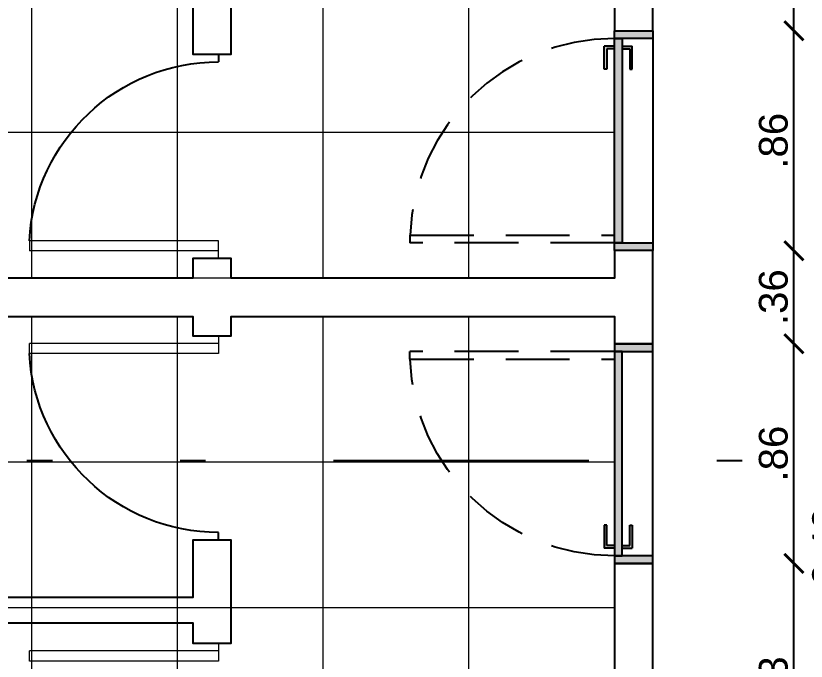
# Model space of a CAD drawing. Extents: x 3377 to 3790, y 1673 to 1846.
# Drawn here: x 3451.931 to 3455.024, y 1694.745 to 1697.27 of the extents above; entities that cross this region are included whole.
import ezdxf

# ---------------------------------------------------------------- set-up
doc = ezdxf.new("R2010")
doc.units = 0
doc.header["$LTSCALE"] = 2
doc.header["$PDMODE"] = 32
doc.linetypes.add('DIVIDE', pattern=[1.25, 0.5, -0.25, 0, -0.25, 0, -0.25])
doc.linetypes.add('HIDDEN2', pattern=[0.1875, 0.125, -0.0625])
for name, color, linetype in [('. Esquadria', 7, 'Continuous'), ('A-PARED', 4, 'Continuous'), ('ARQ-COTAS', 250, 'Continuous'), ('LCL-LINHACORTE', 3, 'DIVIDE'), ('PROIEZIONI_finissime', 251, 'Continuous')]:
    doc.layers.add(name, color=color, linetype=linetype)
doc.layers.add('. hachura', color=8, linetype='Continuous', lineweight=0)
doc.layers.add('VETRATE_sez_vetro', color=151, linetype='Continuous', lineweight=5)
doc.styles.add('ROMANS', font='arial.ttf')
doc.dimstyles.new('1-75', dxfattribs={"dimscale": 0.75, "dimtxt": 0.15, "dimasz": 0.1, "dimexe": 0.05, "dimexo": 0.1, "dimgap": 0.03, "dimtad": 1, "dimzin": 5, "dimdsep": 46, "dimtxsty": 'ROMANS', "dimblk": 'ARCHTICK', "dimcen": 0, "dimse1": 1, "dimse2": 1, "dimclrd": 1, "dimclre": 256, "dimclrt": 2, "dimadec": 0, "dimazin": 0, "dimtfac": 1, "dimtofl": 0, "dimtmove": 2, "dimatfit": 3, "dimldrblk": 'ARCHTICK', "dimfxl": 0.04, "dimtolj": 1, "dimtzin": 1, "dimarcsym": 0})

# ---------------------------------------------------------------- blocks, each defined once
blk = doc.blocks.new('fechadura')
for p, q in [((1565.0368, 630.001), (1565.0368, 629.971)), ((1565.0468, 630.001), (1565.0468, 629.971)), ((1565.0368, 629.971), (1565.0368, 629.961)), ((1565.1268, 629.961), (1565.0368, 629.961)), ((1565.0468, 629.971), (1565.1268, 629.971)), ((1565.1268, 629.971), (1565.1268, 629.961))]:
    blk.add_line(p, q)
blk = doc.blocks.new('P .86')
at = {"layer": '. Esquadria'}
h = blk.add_hatch(color=253, dxfattribs=at)
h.dxf.hatch_style = 1
h.set_gradient(color1=(173, 173, 173), color2=(91, 91, 91), tint=1, name='INVCYLINDER')
h.paths.add_polyline_path([(3863.1696, 601.0208), (3863.0796, 601.0208), (3863.0796, 601.0308), (3863.1596, 601.0308), (3863.1596, 601.0608), (3863.1696, 601.0608), (3863.1696, 601.0308)])
h.paths.add_polyline_path([(3863.1696, 601.1209), (3863.1696, 601.0908), (3863.1596, 601.0908), (3863.1596, 601.1209), (3863.0796, 601.1209), (3863.0796, 601.1309), (3863.1696, 601.1309)])
h = blk.add_hatch(color=34, dxfattribs=at)
h.dxf.hatch_style = 1
h.set_gradient(color1=(153, 76, 0), color2=(153, 133, 76), tint=1, name='INVCYLINDER')
h.paths.add_polyline_path([(3862.3996, 600.941), (3862.3696, 600.941), (3862.3696, 601.091), (3862.3996, 601.091)])
h = blk.add_hatch(color=34, dxfattribs=at)
h.dxf.hatch_style = 1
h.set_gradient(color1=(153, 76, 0), color2=(153, 133, 76), tint=1, name='CURVED')
h.paths.add_polyline_path([(3863.1996, 601.061), (3862.3996, 601.061), (3862.3996, 601.091), (3863.1996, 601.091)])
h = blk.add_hatch(color=34, dxfattribs=at)
h.dxf.hatch_style = 1
h.set_gradient(color1=(153, 76, 0), color2=(153, 133, 76), tint=1, name='INVCYLINDER')
h.paths.add_polyline_path([(3863.2296, 600.941), (3863.1996, 600.941), (3863.1996, 601.091), (3863.2296, 601.091)])
at = {"layer": '. Esquadria', "color": 1, "linetype": 'HIDDEN2'}
for p, q in [((3862.3996, 601.091), (3862.3996, 601.891)), ((3862.4296, 601.891), (3862.4296, 601.091))]:
    blk.add_line(p, q, dxfattribs=at)
at = {"layer": '. Esquadria', "color": 1}
blk.add_line((3862.4296, 601.891), (3862.3996, 601.891), dxfattribs=at)
at = {"layer": '. Esquadria'}
blk.add_line((3863.1996, 600.941), (3862.3996, 600.941), dxfattribs=at)
at = {"layer": '. Esquadria', "color": 2}
for points in [[(3862.3996, 601.091), (3862.3996, 600.941), (3862.3696, 600.941), (3862.3696, 601.091)], [(3863.1996, 601.091), (3863.1996, 601.061), (3862.3996, 601.061), (3862.3996, 601.091)], [(3863.2296, 601.091), (3863.2296, 600.941), (3863.1996, 600.941), (3863.1996, 601.091)]]:
    blk.add_lwpolyline(points, close=True, dxfattribs=at)
at = {"layer": '. Esquadria', "color": 1, "linetype": 'HIDDEN2'}
blk.add_arc((3862.4001, 601.0913), 0.7995, 359.9735, 87.8832, dxfattribs=at)
at = {"layer": '. Esquadria', "rotation": 180}
blk.add_blockref('fechadura', (5428.2064, 1231.0918), dxfattribs=at)
at = {"layer": '. Esquadria', "extrusion": (0, 0, -1), "zscale": -1}
blk.add_blockref('fechadura', (-5428.2064, -28.9402), dxfattribs=at)
blk = doc.blocks.new('_ARCHTICK')
at = {"color": 0, "linetype": 'ByBlock', "const_width": 0.15}
blk.add_lwpolyline([(-0.5, -0.5), (0.5, 0.5)], dxfattribs=at)
blk = doc.blocks.new('*D496')
at = {"layer": 'ARQ-COTAS', "color": 1, "lineweight": -2, "transparency": 16777216}
blk.add_line((3455.1841, 1690.4943), (3455.1841, 1699.8943), dxfattribs=at)
at = {"layer": 'Defpoints', "color": 0, "transparency": 16777216}
for p in [(3454.423, 1699.8943), (3455.1841, 1699.8943), (3454.423, 1690.4943)]:
    blk.add_point(p, dxfattribs=at)
at = {"layer": 'ARQ-COTAS', "color": 1, "lineweight": -2, "transparency": 16777216, "xscale": 0.07500000000000001, "yscale": 0.07500000000000001, "zscale": 0.07500000000000001}
for p, rotation in [((3455.1841, 1699.8943), 90), ((3455.1841, 1690.4943), 270)]:
    blk.add_blockref('_ARCHTICK', p, dxfattribs=dict(at, rotation=rotation))
at = {"layer": 'ARQ-COTAS', "color": 2, "transparency": 16777216, "insert": (3455.1042, 1695.1943), "char_height": 0.1125, "attachment_point": 5, "rotation": 90, "style": 'ROMANS'}
blk.add_mtext('\\A1;9.40', dxfattribs=at)
blk = doc.blocks.new('*D535')
at = {"layer": 'ARQ-COTAS', "color": 1, "lineweight": -2, "transparency": 16777216}
blk.add_line((3454.9756, 1694.0943), (3454.9756, 1695.1272), dxfattribs=at)
at = {"layer": 'Defpoints', "color": 0, "transparency": 16777216}
for p in [(3454.4231, 1695.1272), (3454.9756, 1695.1272), (3454.423, 1694.0943)]:
    blk.add_point(p, dxfattribs=at)
at = {"layer": 'ARQ-COTAS', "color": 1, "lineweight": -2, "transparency": 16777216, "xscale": 0.07500000000000001, "yscale": 0.07500000000000001, "zscale": 0.07500000000000001}
for p, rotation in [((3454.9756, 1695.1272), 90), ((3454.9756, 1694.0943), 270)]:
    blk.add_blockref('_ARCHTICK', p, dxfattribs=dict(at, rotation=rotation))
at = {"layer": 'ARQ-COTAS', "color": 2, "transparency": 16777216, "insert": (3454.8956, 1694.6108), "char_height": 0.1125, "attachment_point": 5, "rotation": 90, "style": 'ROMANS'}
blk.add_mtext('\\A1;1.03', dxfattribs=at)
blk = doc.blocks.new('*D536')
at = {"layer": 'ARQ-COTAS', "color": 1, "lineweight": -2, "transparency": 16777216}
blk.add_line((3454.9756, 1695.1272), (3454.9756, 1695.9872), dxfattribs=at)
at = {"layer": 'Defpoints', "color": 0, "transparency": 16777216}
for p in [(3454.423, 1695.9872), (3454.9756, 1695.9872), (3454.4231, 1695.1272)]:
    blk.add_point(p, dxfattribs=at)
at = {"layer": 'ARQ-COTAS', "color": 1, "lineweight": -2, "transparency": 16777216, "xscale": 0.07500000000000001, "yscale": 0.07500000000000001, "zscale": 0.07500000000000001}
for p, rotation in [((3454.9756, 1695.9872), 90), ((3454.9756, 1695.1272), 270)]:
    blk.add_blockref('_ARCHTICK', p, dxfattribs=dict(at, rotation=rotation))
at = {"layer": 'ARQ-COTAS', "color": 2, "transparency": 16777216, "insert": (3454.8956, 1695.5572), "char_height": 0.1125, "attachment_point": 5, "rotation": 90, "style": 'ROMANS'}
blk.add_mtext('\\A1;.86', dxfattribs=at)
blk = doc.blocks.new('*D537')
at = {"layer": 'ARQ-COTAS', "color": 1, "lineweight": -2, "transparency": 16777216}
blk.add_line((3454.9756, 1695.9872), (3454.9756, 1696.3514), dxfattribs=at)
at = {"layer": 'Defpoints', "color": 0, "transparency": 16777216}
for p in [(3454.423, 1696.3514), (3454.9756, 1696.3514), (3454.423, 1695.9872)]:
    blk.add_point(p, dxfattribs=at)
at = {"layer": 'ARQ-COTAS', "color": 1, "lineweight": -2, "transparency": 16777216, "xscale": 0.07500000000000001, "yscale": 0.07500000000000001, "zscale": 0.07500000000000001}
for p, rotation in [((3454.9756, 1696.3514), 90), ((3454.9756, 1695.9872), 270)]:
    blk.add_blockref('_ARCHTICK', p, dxfattribs=dict(at, rotation=rotation))
at = {"layer": 'ARQ-COTAS', "color": 2, "transparency": 16777216, "insert": (3454.8956, 1696.1693), "char_height": 0.1125, "attachment_point": 5, "rotation": 90, "style": 'ROMANS'}
blk.add_mtext('\\A1;.36', dxfattribs=at)
blk = doc.blocks.new('*D538')
at = {"layer": 'ARQ-COTAS', "color": 1, "lineweight": -2, "transparency": 16777216}
blk.add_line((3454.9756, 1696.3514), (3454.9756, 1697.2114), dxfattribs=at)
at = {"layer": 'Defpoints', "color": 0, "transparency": 16777216}
for p in [(3454.4231, 1697.2114), (3454.9756, 1697.2114), (3454.423, 1696.3514)]:
    blk.add_point(p, dxfattribs=at)
at = {"layer": 'ARQ-COTAS', "color": 1, "lineweight": -2, "transparency": 16777216, "xscale": 0.07500000000000001, "yscale": 0.07500000000000001, "zscale": 0.07500000000000001}
for p, rotation in [((3454.9756, 1697.2114), 90), ((3454.9756, 1696.3514), 270)]:
    blk.add_blockref('_ARCHTICK', p, dxfattribs=dict(at, rotation=rotation))
at = {"layer": 'ARQ-COTAS', "color": 2, "transparency": 16777216, "insert": (3454.8956, 1696.7814), "char_height": 0.1125, "attachment_point": 5, "rotation": 90, "style": 'ROMANS'}
blk.add_mtext('\\A1;.86', dxfattribs=at)
blk = doc.blocks.new('*D539')
at = {"layer": 'ARQ-COTAS', "color": 1, "lineweight": -2, "transparency": 16777216}
blk.add_line((3454.9756, 1697.2114), (3454.9756, 1698.2443), dxfattribs=at)
at = {"layer": 'Defpoints', "color": 0, "transparency": 16777216}
for p in [(3454.423, 1698.2443), (3454.9756, 1698.2443), (3454.4231, 1697.2114)]:
    blk.add_point(p, dxfattribs=at)
at = {"layer": 'ARQ-COTAS', "color": 1, "lineweight": -2, "transparency": 16777216, "xscale": 0.07500000000000001, "yscale": 0.07500000000000001, "zscale": 0.07500000000000001}
for p, rotation in [((3454.9756, 1698.2443), 90), ((3454.9756, 1697.2114), 270)]:
    blk.add_blockref('_ARCHTICK', p, dxfattribs=dict(at, rotation=rotation))
at = {"layer": 'ARQ-COTAS', "color": 2, "transparency": 16777216, "insert": (3454.8956, 1697.7279), "char_height": 0.1125, "attachment_point": 5, "rotation": 90, "style": 'ROMANS'}
blk.add_mtext('\\A1;1.03', dxfattribs=at)

msp = doc.modelspace()

# ---------------------------------------------------------------- hatches: boundary and pattern name
at = {"layer": '. hachura', "ltscale": 10}
h = msp.add_hatch(dxfattribs=at)
h.set_pattern_fill('_USER', color=256, scale=0.57, style=0, double=1, pattern_type=0)
h.set_pattern_definition([(360, (3454.27304, 1696.2443), (2e-16, 0.57), []), (90, (3454.27304, 1696.2443), (-0.57, 1e-16), [])])
h.paths.add_polyline_path([(3451.1232, 1696.2443), (3451.1232, 1699.7443), (3454.273, 1699.7443), (3454.273, 1696.2443)])
h = msp.add_hatch(dxfattribs=at)
h.set_pattern_fill('_USER', color=256, scale=0.57, style=0, double=1, pattern_type=0)
h.set_pattern_definition([(360, (3454.27304, 1696.0943), (2e-16, 0.57), []), (90, (3454.27304, 1696.0943), (-0.57, 1e-16), [])])
h.paths.add_polyline_path([(3451.1232, 1696.0943), (3451.1232, 1692.5943), (3454.273, 1692.5943), (3454.273, 1696.0943)])

# ---------------------------------------------------------------- linework, layer by layer
at = {"layer": 'A-PARED'}
for points in [[(3454.273, 1699.7443), (3454.273, 1697.2114), (3454.4231, 1697.2114), (3454.423, 1699.8943)], [(3452.623, 1697.3443), (3452.623, 1697.1202), (3452.773, 1697.1202), (3452.7735, 1697.5238)], [(3451.1232, 1696.0943), (3452.623, 1696.0943), (3452.623, 1696.0184), (3452.773, 1696.0185), (3452.773, 1696.0943), (3454.273, 1696.0943), (3454.273, 1695.9872), (3454.423, 1695.9872), (3454.423, 1696.3514), (3454.273, 1696.3514), (3454.273, 1696.2443), (3452.773, 1696.2443), (3452.773, 1696.3202), (3452.623, 1696.3202), (3452.623, 1696.2443), (3451.1232, 1696.2443)], [(3451.123, 1694.8945), (3452.623, 1694.8943), (3452.623, 1694.8148), (3452.7735, 1694.8148), (3452.773, 1695.2184), (3452.623, 1695.2184), (3452.623, 1694.9943), (3451.123, 1694.9943)], [(3454.423, 1691.5243), (3454.4231, 1695.1272), (3454.273, 1695.1272), (3454.273, 1692.5943)]]:
    msp.add_lwpolyline(points, dxfattribs=at)
at = {"layer": 'LCL-LINHACORTE'}
msp.add_line((3445.0735, 1695.5299), (3488.7777, 1695.5299), dxfattribs=at)
at = {"layer": 'PROIEZIONI_finissime', "extrusion": (-1.22461e-16, 1.21951e-32, -1)}
msp.add_line((3452.7235, 1697.1202), (3452.7235, 1697.0902), dxfattribs=at)
at = {"layer": 'PROIEZIONI_finissime', "extrusion": (-1.22461e-16, 4.21883e-32, -1)}
msp.add_line((3452.7235, 1695.2185), (3452.7235, 1695.2485), dxfattribs=at)
at = {"layer": 'PROIEZIONI_finissime', "extrusion": (-1.22461e-16, 1.21951e-32, -1)}
msp.add_arc((-3452.7243, 1696.3482), 0.742, 3.2473, 89.935, dxfattribs=at)
at = {"layer": 'PROIEZIONI_finissime', "extrusion": (-1.22461e-16, 4.21883e-32, -1)}
msp.add_arc((-3452.7243, 1695.9905), 0.742, 270.065, 356.7527, dxfattribs=at)
at = {"layer": 'VETRATE_sez_vetro', "extrusion": (-1.22461e-16, 1.21951e-32, -1)}
for p, q in [((3452.7235, 1696.3902), (3451.9835, 1696.3902)), ((3452.7235, 1696.3202), (3452.7235, 1696.3902)), ((3452.7235, 1696.3502), (3451.9835, 1696.3502))]:
    msp.add_line(p, q, dxfattribs=at)
at = {"layer": 'VETRATE_sez_vetro'}
for p, q in [((3451.9835, 1696.3902), (3451.9835, 1696.3502)), ((3451.9835, 1695.9485), (3451.9835, 1695.9885)), ((3451.9835, 1694.7448), (3451.9835, 1694.7848))]:
    msp.add_line(p, q, dxfattribs=at)
at = {"layer": 'VETRATE_sez_vetro', "extrusion": (-1.22461e-16, 4.21883e-32, -1)}
for p, q in [((3452.7235, 1696.0185), (3452.7235, 1695.9485)), ((3452.7235, 1695.9885), (3451.9835, 1695.9885)), ((3452.7235, 1695.9485), (3451.9835, 1695.9485)), ((3452.7235, 1694.8148), (3452.7235, 1694.7448)), ((3452.7235, 1694.7848), (3451.9835, 1694.7848)), ((3452.7235, 1694.7448), (3451.9835, 1694.7448))]:
    msp.add_line(p, q, dxfattribs=at)

# ---------------------------------------------------------------- block references
at = {"layer": '. Esquadria', "rotation": 89.99933403199412}
msp.add_blockref('P .86', (4055.3191, -2166.0251), dxfattribs=at)
at = {"layer": '. Esquadria', "xscale": -1, "rotation": 90.00066596800586}
msp.add_blockref('P .86', (4055.3191, 5558.3638), dxfattribs=at)

# ---------------------------------------------------------------- dimensions: what is measured, and where the dimension line sits
at = {"layer": 'ARQ-COTAS'}
dim = msp.add_aligned_dim(p1=(3454.423, 1690.4943), p2=(3454.423, 1699.8943), distance=-0.7611, dimstyle='1-75', dxfattribs=at)
dim.commit()
dim.dimension.update_dxf_attribs({"geometry": '*D496', "text_midpoint": (3455.1042, 1695.1943)})
for base, p1, p2, picture, middle in [((3454.9756, 1698.2443), (3454.4231, 1697.2114), (3454.423, 1698.2443), '*D539', (3454.8956, 1697.7279)), ((3454.9756, 1697.2114), (3454.423, 1696.3514), (3454.4231, 1697.2114), '*D538', (3454.8956, 1696.7814)), ((3454.9756, 1696.3514), (3454.423, 1695.9872), (3454.423, 1696.3514), '*D537', (3454.8956, 1696.1693)), ((3454.9756, 1695.9872), (3454.4231, 1695.1272), (3454.423, 1695.9872), '*D536', (3454.8956, 1695.5572)), ((3454.9756, 1695.1272), (3454.423, 1694.0943), (3454.4231, 1695.1272), '*D535', (3454.8956, 1694.6108))]:
    dim = msp.add_linear_dim(base=base, p1=p1, p2=p2, angle=90, dimstyle='1-75', dxfattribs=at)
    dim.commit()
    dim.dimension.update_dxf_attribs({"geometry": picture, "text_midpoint": middle})

doc.saveas('drawing.dxf')
